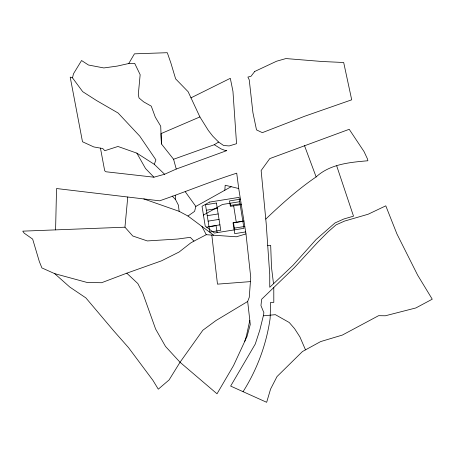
<?xml version="1.0" encoding="UTF-8"?>
<svg xmlns="http://www.w3.org/2000/svg" width="455" height="455" viewBox="0 0 455 455"><rect width="100%" height="100%" fill="white"/><g stroke="black" fill="none" stroke-linecap="round" stroke-linejoin="round"><path stroke-width="0.68" d="M55.59 229.877L56.534 188.529L159.625 200.814C185.412 191.919 210.676 181.471 236.725 173.173L238.721 188.529L245.99 233.898L250.739 277.368L249.255 297.36L247.674 301.477L250.278 324.461L247.054 336.393L233.557 365.547L217.012 393.802L180.032 362.254L165.506 346.431L155.616 329.045L142.688 292.952L137.837 283.562L126.78 273.182L101.59 282.726L87.246 282.504L54.691 273.648L41.9 267.921L39.323 261.517L32.658 239.108L24.229 233.193L22.75 231.151L124.949 227.199L132.763 235.991L147.295 240.928L177.729 239.029L190.27 237.328L193.961 241.122L206.269 234.7L236.378 236.782L245.99 233.898M224.821 190.241L225.185 185.242L238.721 188.529M124.949 227.199L127.764 197.015M249.818 320.365L246.411 335.995L244.739 341.392M263.337 315.821L263.894 312.756L260.954 305.601L261.659 299.242L294.317 267.665L317.533 242.498L327.85 232.067L336.006 224.901L344.56 221.079L368.169 214.225L385.789 205.836L396.959 234.012L417.662 275.184L432.25 299.191L415.881 307.944L385.328 315.781L378.611 315.679L342.359 335.068L320.627 341.586L302.456 351.527L277.015 376.564L270.577 389.082L266.658 402.3L230.645 386.079L255.272 344.048L259.805 330.165L263.337 315.821L275.377 314.672L289.255 322.515L294.578 328.647L299.919 336.927L305.498 349.867M164.602 174.254L154.308 164.335L155.911 159.859L139.776 136.159L118.107 113.016L96.46 100.487L82.702 91.671L72.504 77.856L73.471 73.79L81.564 60.526L88.458 65.014L103.837 67.943L117.288 66.083L128.765 63.512L134.697 63.376L140.157 74.694L138.286 94.663L139.042 97.996L143.661 101.857L151.27 106.157L155.309 117.157L160.712 126.189L161.428 143.939L173.582 159.256L176.244 169.05L164.602 174.254L153.926 177.194L106.049 171.78L104.696 170.779L100.447 148.125M231.174 186.698L195.843 206.422L194.598 211.353L187.966 216.023L179.133 211.325L143.803 198.926M128.765 63.512L134.441 53.838L167.292 52.7L170.881 62.995L175.63 78.88L188.137 91.728L199.899 116.929L208.344 130.466L212.792 136.17L218.605 142.062L223.604 145.492L229.178 145.941L236.549 143.7L232.949 91.301L230.31 78.311L190.901 97.888M243.044 391.664L243.675 390.72A186.88 186.88 0 0 0 262.472 350.805A187.232 187.232 0 0 0 270.116 318.574L270.645 302.319L273.808 302.359L273.785 287.514M265.771 219.088C281.639 203.954 297.962 189.32 316.134 176.927C330.051 164.033 349.861 162.35 367.867 160.757L367.56 159.108L364.046 151.6L349.212 129.3L269.775 158.602L261.136 170.534L266.192 223.496L269.735 274.53L269.758 287.287L292.935 265.401L316.083 239.518L334.982 222.961L343.917 218.963L353.512 216.17L336.683 165.836M173.582 159.256L214.299 144.713L218.605 142.062M247.674 301.477L215.988 320.53L202.839 330.245L180.032 362.254L169.095 379.931L158.289 389.179L152.891 380.306L128.503 347.597L113.835 330.995L85.864 297.894L69.803 287.065L54.691 273.648M193.961 241.122L190.656 242.981L179.128 252.007L161.497 260.84L126.78 273.182M203.448 215.079L222.444 204.471L239.711 201.701M199.899 116.929L161.013 133.633L161.428 143.939M176.244 169.05L226.766 150.616L225.629 150.645L221.045 148.899L214.299 144.713M240.428 199.171L229.513 200.922L230.384 206.377L241.298 204.631M240.064 203.891L230.708 205.393L230.361 203.203M206.371 210.227L217.285 208.481M207.247 215.687L218.161 213.935M208.123 221.141L219.037 219.395M208.999 226.601L219.913 224.85M243.925 220.999L233.011 222.751L234.757 233.665L245.672 231.919M206.61 227.17L216.045 225.657L217.16 232.624M242.862 221.357L233.506 222.859L234.626 229.826M233.887 228.211L244.801 226.459M250.426 281.611L217.479 284.147L211.814 235.081M267.722 245.569L270.685 245.399L271.498 267.398L273.518 283.738M72.504 77.856L70.201 77.117L82.491 141.755L93.793 146.937L102.779 148.54L104.775 150.724L117.953 146.47L136.853 153.147L154.308 164.335M187.966 216.023L213.696 235.212M153.926 177.194L145.526 168.521L136.853 153.147M172.195 196.048L175.556 199.62L178.423 205.182L179.133 211.325M185.231 191.714L195.843 206.422M201.923 226.431L206.269 234.7M304.503 145.64L316.134 176.927M233.66 205.853L236.281 222.228M175.266 195.434L175.556 199.62M254.749 71.458L250.978 76.303L247.901 77.066L249.243 79.875L252.917 112.641L256.506 129.891L262.336 132.655L304.742 116.213L351.704 99.816L343.684 62.506L322.18 61.505L285.916 58.564L276.577 61.22L254.749 71.458M209.539 202.094L202.037 206.28L205.222 226.129L214.498 233.051L243.977 228.33L239.017 197.368L209.539 202.094M216.415 203.021L205.501 204.773L209.874 232.056L220.789 230.31L216.415 203.021"/></g></svg>
